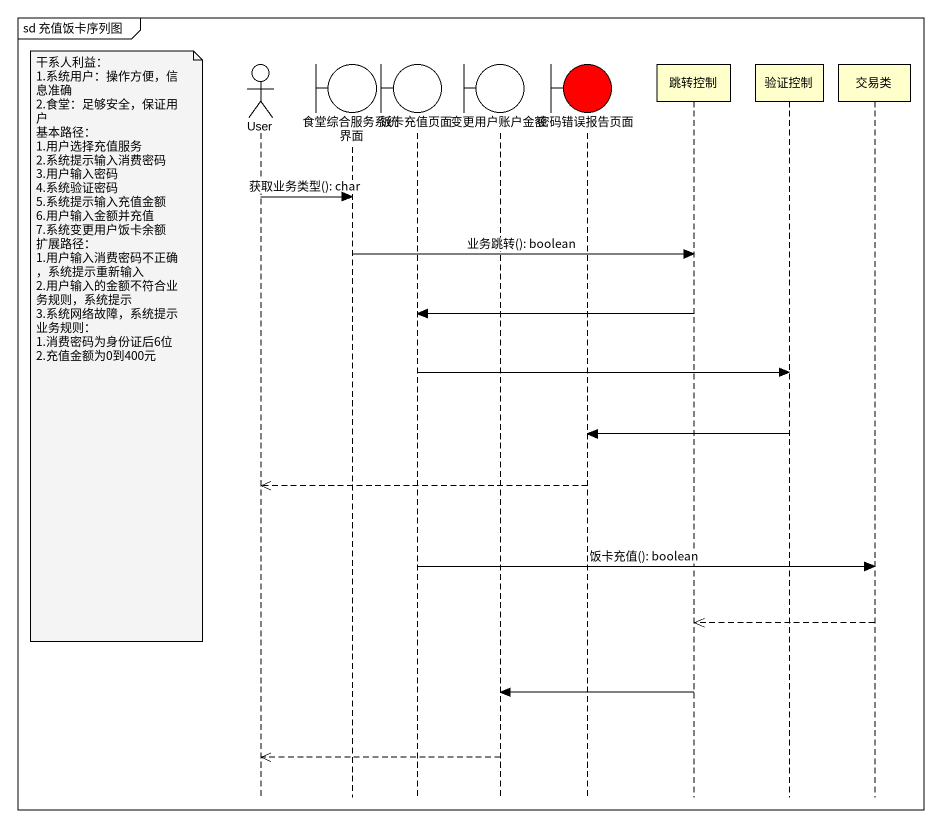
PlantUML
@startuml
mainframe sd 充值饭卡序列图
hide footbox
actor User
boundary 食堂综合服务系统界面
boundary 饭卡充值页面
boundary 变更用户账户金额
boundary 密码错误报告页面 #FF0000
participant 跳转控制
participant 验证控制
participant 交易类

User -> 食堂综合服务系统界面 : 获取业务类型(): char
食堂综合服务系统界面 -> 跳转控制 : 业务跳转(): boolean
跳转控制 -> 饭卡充值页面
note left of User
  干系人利益：
  1.系统用户：操作方便，信息准确
  2.食堂：足够安全，保证用户
  基本路径：
  1.用户选择充值服务
  2.系统提示输入消费密码
  3.用户输入密码
  4.系统验证密码
  5.系统提示输入充值金额
  6.用户输入金额并充值
  7.系统变更用户饭卡余额
  扩展路径：
  1.用户输入消费密码不正确，系统提示重新输入
  2.用户输入的金额不符合业务规则，系统提示
  3.系统网络故障，系统提示
  业务规则：
  1.消费密码为身份证后6位
  2.充值金额为0到400元
end note
饭卡充值页面 -> 验证控制
验证控制 -> 密码错误报告页面
密码错误报告页面 -->> User
饭卡充值页面 -> 交易类 : 饭卡充值(): boolean
交易类 -->> 跳转控制
跳转控制 -> 变更用户账户金额
变更用户账户金额 -->> User
@enduml
